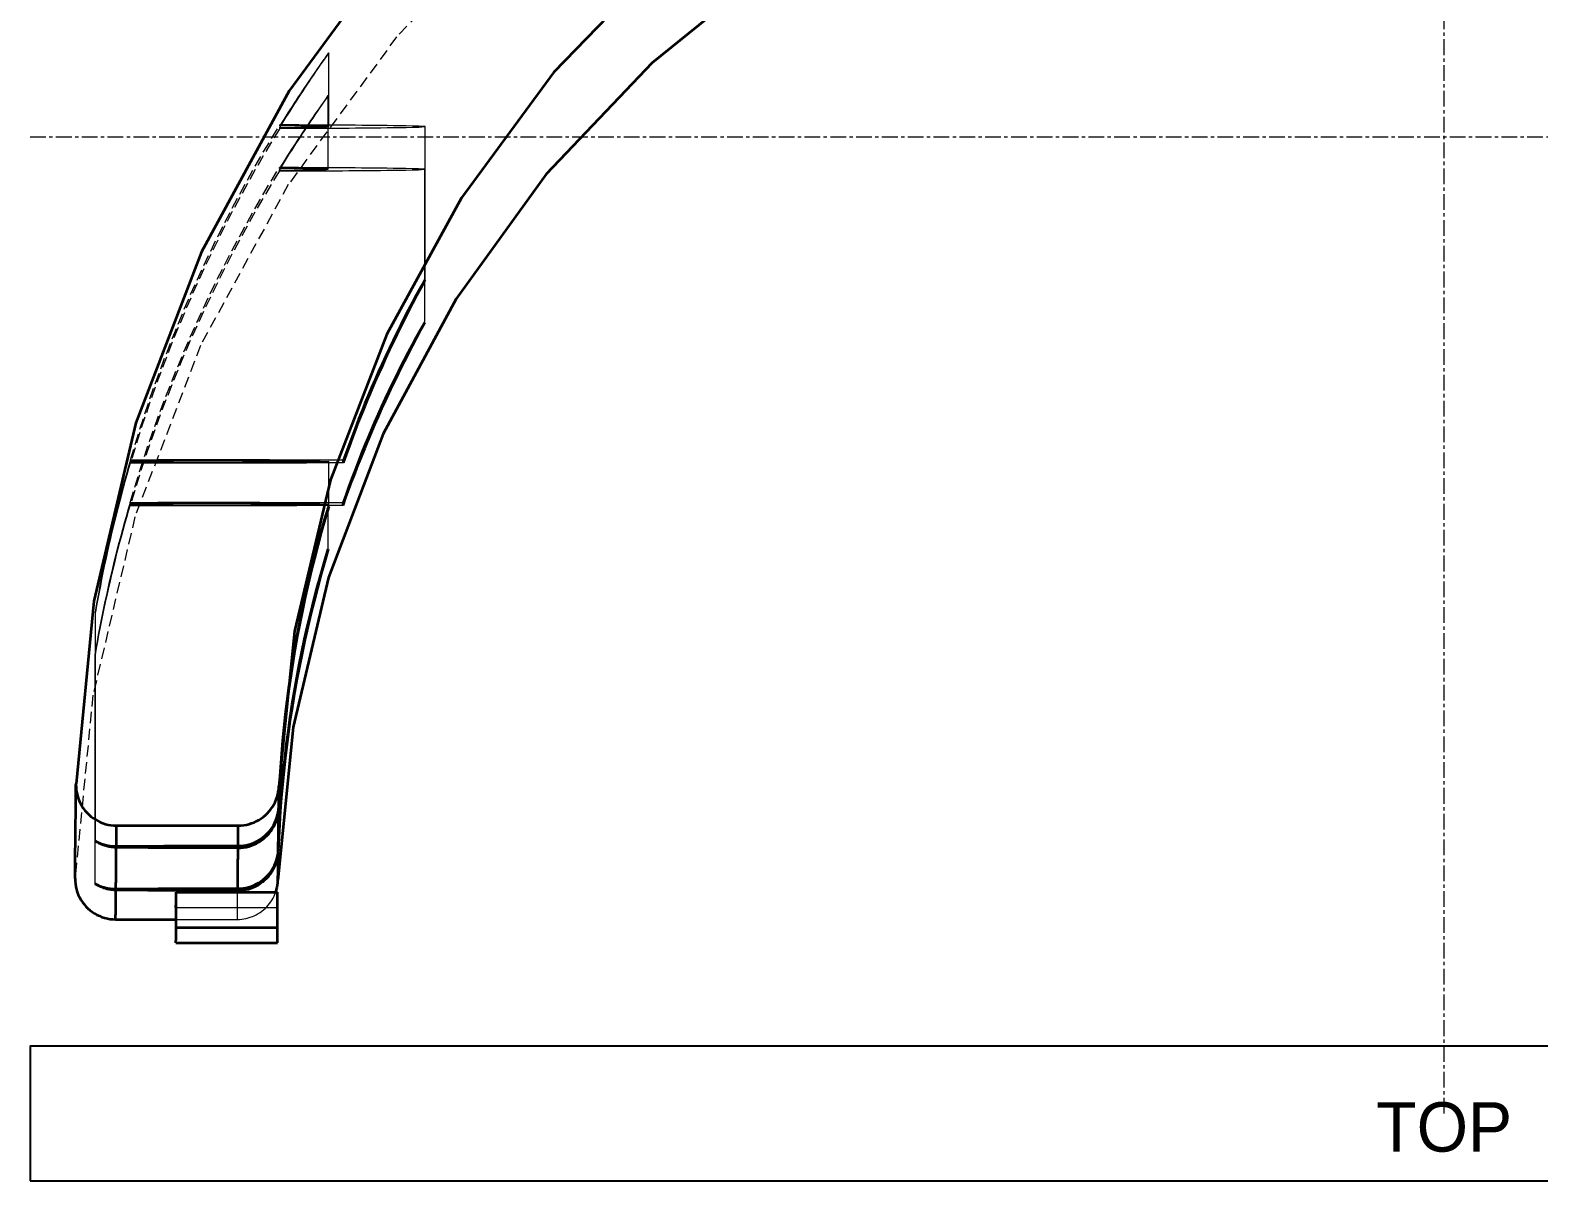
# Model space of a CAD drawing. Header units: millimetres. Extents: x 10 to 410, y 10 to 287.
# Drawn here: x 278 to 345.2, y 187 to 238.3 of the extents above; entities that cross this region are included whole.
import ezdxf
from ezdxf.enums import TextEntityAlignment as Align

# ---------------------------------------------------------------- set-up
doc = ezdxf.new("R2010")
doc.units = ezdxf.units.MM
doc.linetypes.add('CENTER', pattern=[1.15, 0.7, -0.15, 0.15, -0.15])
doc.linetypes.add('DASHED', pattern=[0.75, 0.5, -0.25])
for name, color, linetype, lineweight in [('CENTER', 4, 'CENTER', 13), ('HIDDEN', 8, 'DASHED', 18), ('TITLE_BLOCK', 7, 'CONTINUOUS', 25), ('VISIBLE', 7, 'CONTINUOUS', 35)]:
    doc.layers.add(name, color=color, linetype=linetype, lineweight=lineweight)

msp = doc.modelspace()

# ---------------------------------------------------------------- linework, layer by layer
at = {"layer": 'CENTER'}
for p, q in [((341, 190), (341, 273)), ((278, 233.5), (404, 233.5))]:
    msp.add_line(p, q, dxfattribs=at)
at = {"layer": 'HIDDEN'}
for points in [[(401.958, 200.508), (401.163, 208.634), (399.291, 216.581), (396.373, 224.207), (392.463, 231.375), (387.632, 237.956), (381.964, 243.834), (375.563, 248.902), (368.542, 253.07), (361.027, 256.263), (353.154, 258.424), (345.062, 259.514), (336.897, 259.514), (328.806, 258.424), (320.932, 256.263), (313.417, 253.07), (306.396, 248.902), (299.995, 243.834), (294.327, 237.957), (289.496, 231.375), (285.586, 224.207), (282.669, 216.581), (280.796, 208.634), (280.001, 200.508)], [(289.122, 233.924), (289.213, 234.071), (289.304, 234.218), (289.396, 234.364), (289.488, 234.51), (289.58, 234.656), (289.673, 234.802), (289.766, 234.947), (289.859, 235.092), (289.953, 235.237), (290.047, 235.381), (290.142, 235.526), (290.237, 235.67), (290.332, 235.814), (290.428, 235.957), (290.524, 236.101), (290.621, 236.244), (290.718, 236.387), (290.815, 236.529), (290.912, 236.672), (291.01, 236.814), (291.108, 236.956), (291.206, 237.098), (291.301, 237.242)], [(291.301, 237.242), (291.199, 237.106), (291.1, 236.969), (291.001, 236.83), (290.903, 236.691), (290.805, 236.552), (290.708, 236.413), (290.611, 236.273), (290.515, 236.132), (290.419, 235.992), (290.324, 235.851), (290.229, 235.71), (290.134, 235.569), (290.04, 235.427), (289.947, 235.285), (289.854, 235.143), (289.761, 235.001), (289.668, 234.858), (289.576, 234.715), (289.485, 234.571), (289.394, 234.428), (289.303, 234.284), (289.213, 234.14), (289.123, 233.996)], [(291.301, 233.96), (291.301, 234.103), (291.301, 234.245), (291.301, 234.388), (291.301, 234.531), (291.301, 234.674), (291.301, 234.816), (291.301, 234.959), (291.301, 235.102), (291.301, 235.244), (291.301, 235.387), (291.301, 235.53), (291.301, 235.672), (291.301, 235.815), (291.301, 235.958), (291.301, 236.1), (291.301, 236.243), (291.301, 236.386), (291.301, 236.528), (291.301, 236.671), (291.301, 236.814), (291.301, 236.957), (291.301, 237.099), (291.301, 237.242)], [(289.104, 232.024), (289.194, 232.171), (289.286, 232.318), (289.377, 232.464), (289.469, 232.61), (289.561, 232.756), (289.654, 232.901), (289.747, 233.047), (289.841, 233.192), (289.935, 233.337), (290.029, 233.481), (290.123, 233.626), (290.218, 233.77), (290.314, 233.914), (290.41, 234.057), (290.506, 234.2), (290.602, 234.344), (290.699, 234.486), (290.796, 234.629), (290.894, 234.772), (290.991, 234.914), (291.089, 235.056), (291.187, 235.198), (291.283, 235.342)], [(291.283, 235.342), (291.181, 235.206), (291.081, 235.068), (290.982, 234.93), (290.884, 234.791), (290.787, 234.652), (290.689, 234.512), (290.593, 234.372), (290.496, 234.232), (290.401, 234.092), (290.305, 233.951), (290.21, 233.81), (290.116, 233.669), (290.022, 233.527), (289.928, 233.385), (289.835, 233.243), (289.742, 233.1), (289.65, 232.958), (289.558, 232.815), (289.466, 232.671), (289.375, 232.528), (289.285, 232.384), (289.194, 232.24), (289.104, 232.095)], [(291.283, 232.06), (291.283, 232.203), (291.283, 232.345), (291.283, 232.488), (291.283, 232.631), (291.283, 232.773), (291.283, 232.916), (291.283, 233.059), (291.283, 233.201), (291.283, 233.344), (291.283, 233.487), (291.283, 233.629), (291.283, 233.772), (291.283, 233.915), (291.283, 234.057), (291.283, 234.2), (291.283, 234.343), (291.283, 234.486), (291.283, 234.628), (291.283, 234.771), (291.283, 234.914), (291.283, 235.056), (291.283, 235.199), (291.283, 235.342)], [(282.471, 219.121), (282.676, 219.804), (282.888, 220.484), (283.108, 221.161), (283.336, 221.835), (283.572, 222.507), (283.815, 223.177), (284.067, 223.843), (284.326, 224.506), (284.593, 225.166), (284.868, 225.824), (285.15, 226.477), (285.44, 227.128), (285.738, 227.775), (286.043, 228.418), (286.356, 229.058), (286.676, 229.694), (287.003, 230.327), (287.339, 230.955), (287.681, 231.58), (288.031, 232.2), (288.388, 232.816), (288.752, 233.428), (289.123, 234.036)], [(289.122, 233.924), (289.217, 233.925), (289.312, 233.926), (289.407, 233.926), (289.501, 233.927), (289.596, 233.928), (289.691, 233.928), (289.786, 233.929), (289.881, 233.93), (289.975, 233.931), (290.07, 233.932), (290.165, 233.933), (290.26, 233.934), (290.354, 233.935), (290.449, 233.936), (290.544, 233.937), (290.639, 233.939), (290.734, 233.94), (290.828, 233.942), (290.923, 233.944), (291.018, 233.946), (291.113, 233.948), (291.207, 233.952), (291.301, 233.96)], [(289.122, 233.884), (289.403, 233.885), (289.685, 233.886), (289.966, 233.887), (290.248, 233.888), (290.529, 233.889), (290.811, 233.891), (291.092, 233.892), (291.374, 233.894), (291.655, 233.895), (291.937, 233.897), (292.218, 233.899), (292.5, 233.901), (292.781, 233.903), (293.063, 233.906), (293.344, 233.908), (293.626, 233.911), (293.907, 233.915), (294.189, 233.918), (294.47, 233.922), (294.752, 233.927), (295.033, 233.933), (295.314, 233.941), (295.595, 233.96)], [(289.122, 233.884), (289.122, 233.886), (289.122, 233.888), (289.122, 233.89), (289.122, 233.891), (289.122, 233.893), (289.122, 233.895), (289.122, 233.897), (289.122, 233.898), (289.122, 233.9), (289.122, 233.902), (289.122, 233.904), (289.122, 233.905), (289.122, 233.907), (289.122, 233.909), (289.122, 233.911), (289.122, 233.912), (289.122, 233.914), (289.122, 233.916), (289.122, 233.918), (289.122, 233.919), (289.122, 233.921), (289.122, 233.923), (289.122, 233.924)], [(289.123, 233.996), (289.123, 233.997), (289.123, 233.999), (289.123, 234.001), (289.123, 234.003), (289.123, 234.004), (289.123, 234.006), (289.123, 234.008), (289.123, 234.01), (289.123, 234.011), (289.123, 234.013), (289.123, 234.015), (289.123, 234.017), (289.123, 234.018), (289.123, 234.02), (289.123, 234.022), (289.123, 234.024), (289.123, 234.025), (289.123, 234.027), (289.123, 234.029), (289.123, 234.031), (289.123, 234.032), (289.123, 234.034), (289.123, 234.036)], [(295.595, 233.96), (295.315, 233.979), (295.033, 233.987), (294.752, 233.993), (294.471, 233.998), (294.189, 234.002), (293.908, 234.006), (293.626, 234.009), (293.345, 234.012), (293.063, 234.014), (292.782, 234.017), (292.501, 234.019), (292.219, 234.021), (291.938, 234.023), (291.656, 234.025), (291.375, 234.026), (291.093, 234.028), (290.812, 234.029), (290.53, 234.031), (290.249, 234.032), (289.968, 234.033), (289.686, 234.034), (289.405, 234.035), (289.123, 234.036)], [(291.301, 233.96), (291.207, 233.968), (291.113, 233.972), (291.018, 233.974), (290.923, 233.976), (290.829, 233.978), (290.734, 233.98), (290.639, 233.981), (290.544, 233.983), (290.45, 233.984), (290.355, 233.985), (290.26, 233.986), (290.165, 233.987), (290.071, 233.988), (289.976, 233.989), (289.881, 233.99), (289.786, 233.991), (289.691, 233.992), (289.597, 233.992), (289.502, 233.993), (289.407, 233.994), (289.312, 233.994), (289.218, 233.995), (289.123, 233.996)], [(295.595, 227.136), (295.595, 227.433), (295.595, 227.73), (295.595, 228.026), (295.595, 228.323), (295.595, 228.62), (295.595, 228.916), (295.595, 229.213), (295.595, 229.51), (295.595, 229.806), (295.595, 230.103), (295.595, 230.4), (295.595, 230.697), (295.595, 230.993), (295.595, 231.29), (295.595, 231.587), (295.595, 231.883), (295.595, 232.18), (295.595, 232.477), (295.595, 232.773), (295.595, 233.07), (295.595, 233.367), (295.595, 233.663), (295.595, 233.96)], [(289.122, 233.884), (288.751, 233.276), (288.388, 232.664), (288.031, 232.048), (287.682, 231.427), (287.34, 230.803), (287.006, 230.175), (286.678, 229.542), (286.358, 228.906), (286.045, 228.267), (285.74, 227.623), (285.442, 226.977), (285.152, 226.326), (284.87, 225.673), (284.595, 225.016), (284.327, 224.356), (284.068, 223.693), (283.816, 223.027), (283.572, 222.358), (283.336, 221.687), (283.107, 221.012), (282.887, 220.335), (282.674, 219.656), (282.47, 218.974)], [(289.103, 231.984), (288.733, 231.376), (288.369, 230.764), (288.013, 230.148), (287.664, 229.527), (287.322, 228.903), (286.987, 228.274), (286.66, 227.642), (286.339, 227.006), (286.027, 226.366), (285.722, 225.723), (285.424, 225.076), (285.134, 224.426), (284.851, 223.773), (284.576, 223.116), (284.309, 222.456), (284.049, 221.793), (283.797, 221.127), (283.553, 220.458), (283.317, 219.787), (283.089, 219.112), (282.868, 218.435), (282.656, 217.756), (282.451, 217.074)], [(282.453, 217.221), (282.657, 217.903), (282.869, 218.583), (283.089, 219.261), (283.317, 219.935), (283.553, 220.607), (283.797, 221.276), (284.048, 221.943), (284.308, 222.606), (284.575, 223.266), (284.849, 223.923), (285.132, 224.577), (285.422, 225.228), (285.719, 225.875), (286.025, 226.518), (286.337, 227.158), (286.657, 227.794), (286.985, 228.426), (287.32, 229.055), (287.662, 229.679), (288.012, 230.3), (288.369, 230.916), (288.733, 231.528), (289.105, 232.136)], [(289.103, 231.984), (289.385, 231.985), (289.666, 231.986), (289.948, 231.987), (290.229, 231.988), (290.511, 231.989), (290.792, 231.991), (291.074, 231.992), (291.355, 231.993), (291.637, 231.995), (291.918, 231.997), (292.2, 231.999), (292.481, 232.001), (292.763, 232.003), (293.044, 232.006), (293.326, 232.008), (293.607, 232.011), (293.889, 232.014), (294.17, 232.018), (294.452, 232.022), (294.733, 232.027), (295.014, 232.033), (295.296, 232.041), (295.576, 232.06)], [(289.103, 231.984), (289.103, 231.986), (289.103, 231.988), (289.103, 231.989), (289.103, 231.991), (289.103, 231.993), (289.103, 231.995), (289.103, 231.996), (289.103, 231.998), (289.103, 232), (289.103, 232.002), (289.103, 232.003), (289.103, 232.005), (289.103, 232.007), (289.104, 232.009), (289.104, 232.01), (289.104, 232.012), (289.104, 232.014), (289.104, 232.016), (289.104, 232.017), (289.104, 232.019), (289.104, 232.021), (289.104, 232.023), (289.104, 232.024)], [(289.104, 232.095), (289.104, 232.097), (289.104, 232.099), (289.104, 232.101), (289.104, 232.102), (289.104, 232.104), (289.104, 232.106), (289.104, 232.108), (289.104, 232.109), (289.105, 232.111), (289.105, 232.113), (289.105, 232.115), (289.105, 232.116), (289.105, 232.118), (289.105, 232.12), (289.105, 232.122), (289.105, 232.123), (289.105, 232.125), (289.105, 232.127), (289.105, 232.129), (289.105, 232.13), (289.105, 232.132), (289.105, 232.134), (289.105, 232.136)], [(291.283, 232.06), (291.189, 232.068), (291.094, 232.072), (291, 232.074), (290.905, 232.076), (290.81, 232.078), (290.715, 232.08), (290.621, 232.081), (290.526, 232.083), (290.431, 232.084), (290.336, 232.085), (290.242, 232.086), (290.147, 232.087), (290.052, 232.088), (289.957, 232.089), (289.862, 232.09), (289.768, 232.091), (289.673, 232.091), (289.578, 232.092), (289.483, 232.093), (289.389, 232.094), (289.294, 232.094), (289.199, 232.095), (289.104, 232.095)], [(289.104, 232.024), (289.198, 232.025), (289.293, 232.025), (289.388, 232.026), (289.483, 232.027), (289.578, 232.027), (289.672, 232.028), (289.767, 232.029), (289.862, 232.03), (289.957, 232.031), (290.052, 232.032), (290.146, 232.033), (290.241, 232.034), (290.336, 232.035), (290.431, 232.036), (290.525, 232.037), (290.62, 232.038), (290.715, 232.04), (290.81, 232.042), (290.905, 232.043), (290.999, 232.046), (291.094, 232.048), (291.189, 232.052), (291.283, 232.06)], [(295.576, 232.06), (295.296, 232.079), (295.015, 232.087), (294.733, 232.093), (294.452, 232.098), (294.171, 232.102), (293.889, 232.105), (293.608, 232.109), (293.326, 232.111), (293.045, 232.114), (292.763, 232.117), (292.482, 232.119), (292.201, 232.121), (291.919, 232.123), (291.638, 232.125), (291.356, 232.126), (291.075, 232.128), (290.793, 232.129), (290.512, 232.13), (290.231, 232.132), (289.949, 232.133), (289.668, 232.134), (289.386, 232.135), (289.105, 232.136)], [(295.576, 225.236), (295.576, 225.533), (295.576, 225.829), (295.576, 226.126), (295.576, 226.423), (295.576, 226.72), (295.576, 227.016), (295.576, 227.313), (295.576, 227.61), (295.576, 227.906), (295.576, 228.203), (295.576, 228.5), (295.576, 228.796), (295.576, 229.093), (295.576, 229.39), (295.576, 229.686), (295.576, 229.983), (295.576, 230.28), (295.576, 230.576), (295.576, 230.873), (295.576, 231.17), (295.576, 231.466), (295.576, 231.763), (295.576, 232.06)], [(282.471, 219.121), (282.884, 219.123), (283.297, 219.124), (283.709, 219.125), (284.122, 219.126), (284.534, 219.126), (284.947, 219.127), (285.36, 219.127), (285.772, 219.127), (286.185, 219.128), (286.598, 219.127), (287.01, 219.127), (287.423, 219.127), (287.835, 219.126), (288.248, 219.125), (288.661, 219.125), (289.073, 219.124), (289.486, 219.122), (289.899, 219.121), (290.311, 219.119), (290.724, 219.117), (291.136, 219.115), (291.549, 219.113), (291.962, 219.111)], [(280.908, 212.338), (280.959, 212.635), (281.012, 212.931), (281.067, 213.227), (281.124, 213.522), (281.181, 213.818), (281.241, 214.113), (281.302, 214.408), (281.364, 214.702), (281.428, 214.997), (281.493, 215.29), (281.559, 215.584), (281.627, 215.877), (281.697, 216.17), (281.768, 216.463), (281.84, 216.755), (281.914, 217.047), (281.989, 217.338), (282.066, 217.629), (282.144, 217.92), (282.224, 218.21), (282.305, 218.5), (282.387, 218.79), (282.471, 219.079)], [(282.47, 219.016), (282.387, 218.73), (282.305, 218.443), (282.224, 218.156), (282.145, 217.868), (282.067, 217.58), (281.991, 217.292), (281.915, 217.003), (281.842, 216.714), (281.77, 216.424), (281.699, 216.134), (281.63, 215.844), (281.562, 215.554), (281.495, 215.263), (281.43, 214.972), (281.366, 214.68), (281.304, 214.388), (281.243, 214.096), (281.184, 213.804), (281.126, 213.511), (281.069, 213.218), (281.014, 212.925), (280.961, 212.632), (280.908, 212.338)], [(291.301, 219.048), (290.918, 219.031), (290.534, 219.025), (290.15, 219.02), (289.766, 219.017), (289.382, 219.014), (288.998, 219.011), (288.614, 219.009), (288.23, 219.008), (287.846, 219.007), (287.462, 219.006), (287.078, 219.005), (286.694, 219.004), (286.31, 219.004), (285.926, 219.004), (285.542, 219.004), (285.158, 219.005), (284.774, 219.005), (284.39, 219.006), (284.006, 219.008), (283.622, 219.009), (283.238, 219.011), (282.854, 219.014), (282.47, 219.016)], [(282.47, 218.974), (282.47, 218.976), (282.47, 218.978), (282.47, 218.98), (282.47, 218.981), (282.47, 218.983), (282.47, 218.985), (282.47, 218.987), (282.47, 218.989), (282.47, 218.991), (282.47, 218.992), (282.47, 218.994), (282.47, 218.996), (282.47, 218.998), (282.47, 219), (282.47, 219.002), (282.47, 219.004), (282.47, 219.005), (282.47, 219.007), (282.47, 219.009), (282.47, 219.011), (282.47, 219.013), (282.47, 219.015), (282.47, 219.016)], [(291.96, 218.985), (291.548, 218.982), (291.135, 218.98), (290.723, 218.978), (290.31, 218.976), (289.897, 218.975), (289.485, 218.973), (289.072, 218.972), (288.659, 218.971), (288.247, 218.97), (287.834, 218.969), (287.421, 218.969), (287.009, 218.968), (286.596, 218.968), (286.184, 218.968), (285.771, 218.968), (285.358, 218.968), (284.946, 218.969), (284.533, 218.969), (284.12, 218.97), (283.708, 218.97), (283.295, 218.971), (282.882, 218.973), (282.47, 218.974)], [(282.471, 219.079), (282.471, 219.081), (282.471, 219.083), (282.471, 219.085), (282.471, 219.086), (282.471, 219.088), (282.471, 219.09), (282.471, 219.092), (282.471, 219.094), (282.471, 219.096), (282.471, 219.097), (282.471, 219.099), (282.471, 219.101), (282.471, 219.103), (282.471, 219.105), (282.471, 219.107), (282.471, 219.109), (282.471, 219.11), (282.471, 219.112), (282.471, 219.114), (282.471, 219.116), (282.471, 219.118), (282.471, 219.12), (282.471, 219.121)], [(282.471, 219.079), (282.855, 219.082), (283.239, 219.084), (283.623, 219.086), (284.007, 219.088), (284.391, 219.089), (284.775, 219.09), (285.159, 219.091), (285.543, 219.091), (285.927, 219.091), (286.311, 219.091), (286.695, 219.091), (287.079, 219.091), (287.463, 219.09), (287.847, 219.089), (288.23, 219.088), (288.614, 219.086), (288.998, 219.084), (289.382, 219.082), (289.766, 219.079), (290.15, 219.075), (290.534, 219.071), (290.918, 219.064), (291.301, 219.048)], [(291.301, 219.048), (291.301, 219.048), (291.301, 219.048), (291.301, 219.048), (291.301, 219.048), (291.301, 219.048), (291.301, 219.048), (291.301, 219.048), (291.301, 219.048), (291.301, 219.048), (291.301, 219.048), (291.301, 219.048), (291.301, 219.048), (291.301, 219.048), (291.301, 219.048), (291.301, 219.048), (291.301, 219.048), (291.301, 219.048), (291.301, 219.048), (291.301, 219.048), (291.301, 219.048), (291.301, 219.048), (291.301, 219.048), (291.301, 219.048)], [(291.301, 217.033), (291.301, 217.12), (291.301, 217.208), (291.301, 217.296), (291.301, 217.383), (291.301, 217.471), (291.301, 217.558), (291.301, 217.646), (291.301, 217.734), (291.301, 217.821), (291.301, 217.909), (291.301, 217.996), (291.301, 218.084), (291.301, 218.172), (291.301, 218.259), (291.301, 218.347), (291.301, 218.434), (291.301, 218.522), (291.301, 218.61), (291.301, 218.697), (291.301, 218.785), (291.301, 218.873), (291.301, 218.96), (291.301, 219.048)], [(280.889, 210.438), (280.94, 210.734), (280.994, 211.031), (281.049, 211.327), (281.105, 211.622), (281.163, 211.918), (281.222, 212.213), (281.283, 212.508), (281.345, 212.802), (281.409, 213.096), (281.474, 213.39), (281.541, 213.684), (281.609, 213.977), (281.678, 214.27), (281.749, 214.563), (281.822, 214.855), (281.895, 215.147), (281.971, 215.438), (282.047, 215.729), (282.126, 216.02), (282.205, 216.31), (282.286, 216.6), (282.368, 216.89), (282.452, 217.179)], [(282.452, 217.116), (282.368, 216.83), (282.286, 216.543), (282.206, 216.256), (282.126, 215.968), (282.048, 215.68), (281.972, 215.392), (281.897, 215.103), (281.823, 214.814), (281.751, 214.524), (281.68, 214.234), (281.611, 213.944), (281.543, 213.654), (281.477, 213.363), (281.412, 213.071), (281.348, 212.78), (281.286, 212.488), (281.225, 212.196), (281.165, 211.904), (281.107, 211.611), (281.051, 211.318), (280.996, 211.025), (280.942, 210.731), (280.889, 210.438)], [(282.451, 217.074), (282.451, 217.076), (282.451, 217.077), (282.451, 217.079), (282.451, 217.081), (282.451, 217.083), (282.451, 217.085), (282.451, 217.087), (282.451, 217.089), (282.451, 217.09), (282.451, 217.092), (282.451, 217.094), (282.452, 217.096), (282.452, 217.098), (282.452, 217.1), (282.452, 217.101), (282.452, 217.103), (282.452, 217.105), (282.452, 217.107), (282.452, 217.109), (282.452, 217.111), (282.452, 217.113), (282.452, 217.114), (282.452, 217.116)], [(282.452, 217.179), (282.452, 217.181), (282.452, 217.182), (282.452, 217.184), (282.452, 217.186), (282.452, 217.188), (282.452, 217.19), (282.452, 217.192), (282.452, 217.194), (282.452, 217.195), (282.452, 217.197), (282.453, 217.199), (282.453, 217.201), (282.453, 217.203), (282.453, 217.205), (282.453, 217.206), (282.453, 217.208), (282.453, 217.21), (282.453, 217.212), (282.453, 217.214), (282.453, 217.216), (282.453, 217.218), (282.453, 217.219), (282.453, 217.221)], [(282.452, 217.179), (282.836, 217.182), (283.22, 217.184), (283.604, 217.186), (283.988, 217.187), (284.372, 217.189), (284.756, 217.19), (285.14, 217.19), (285.524, 217.191), (285.908, 217.191), (286.292, 217.191), (286.676, 217.191), (287.06, 217.19), (287.444, 217.19), (287.828, 217.189), (288.212, 217.187), (288.596, 217.186), (288.98, 217.184), (289.364, 217.181), (289.748, 217.179), (290.132, 217.175), (290.516, 217.17), (290.9, 217.164), (291.283, 217.147)], [(291.283, 217.147), (290.9, 217.131), (290.516, 217.125), (290.132, 217.12), (289.748, 217.116), (289.364, 217.114), (288.98, 217.111), (288.596, 217.109), (288.212, 217.108), (287.828, 217.106), (287.444, 217.105), (287.06, 217.105), (286.676, 217.104), (286.292, 217.104), (285.908, 217.104), (285.524, 217.104), (285.14, 217.105), (284.756, 217.105), (284.372, 217.106), (283.988, 217.108), (283.604, 217.109), (283.22, 217.111), (282.836, 217.113), (282.452, 217.116)], [(282.453, 217.221), (282.865, 217.223), (283.278, 217.224), (283.691, 217.225), (284.103, 217.226), (284.516, 217.226), (284.929, 217.227), (285.341, 217.227), (285.754, 217.227), (286.166, 217.227), (286.579, 217.227), (286.992, 217.227), (287.404, 217.227), (287.817, 217.226), (288.23, 217.225), (288.642, 217.224), (289.055, 217.223), (289.467, 217.222), (289.88, 217.221), (290.293, 217.219), (290.705, 217.217), (291.118, 217.215), (291.531, 217.213), (291.943, 217.21)], [(291.283, 217.147), (291.283, 217.147), (291.283, 217.147), (291.283, 217.147), (291.283, 217.147), (291.283, 217.147), (291.283, 217.147), (291.283, 217.147), (291.283, 217.147), (291.283, 217.147), (291.283, 217.147), (291.283, 217.147), (291.283, 217.147), (291.283, 217.147), (291.283, 217.147), (291.283, 217.147), (291.283, 217.147), (291.283, 217.147), (291.283, 217.147), (291.283, 217.147), (291.283, 217.147), (291.283, 217.147), (291.283, 217.147), (291.283, 217.147)], [(291.283, 215.133), (291.283, 215.22), (291.283, 215.308), (291.283, 215.395), (291.283, 215.483), (291.283, 215.571), (291.283, 215.658), (291.283, 215.746), (291.283, 215.833), (291.283, 215.921), (291.283, 216.009), (291.283, 216.096), (291.283, 216.184), (291.283, 216.271), (291.283, 216.359), (291.283, 216.447), (291.283, 216.534), (291.283, 216.622), (291.283, 216.709), (291.283, 216.797), (291.283, 216.885), (291.283, 216.972), (291.283, 217.06), (291.283, 217.147)], [(291.942, 217.085), (291.529, 217.082), (291.117, 217.08), (290.704, 217.078), (290.291, 217.076), (289.879, 217.074), (289.466, 217.073), (289.054, 217.072), (288.641, 217.071), (288.228, 217.07), (287.816, 217.069), (287.403, 217.068), (286.99, 217.068), (286.578, 217.068), (286.165, 217.068), (285.752, 217.068), (285.34, 217.068), (284.927, 217.068), (284.514, 217.069), (284.102, 217.069), (283.689, 217.07), (283.277, 217.071), (282.864, 217.072), (282.451, 217.074)], [(280.908, 202.134), (280.908, 202.578), (280.908, 203.022), (280.908, 203.465), (280.908, 203.909), (280.908, 204.353), (280.908, 204.796), (280.908, 205.24), (280.908, 205.683), (280.908, 206.127), (280.908, 206.571), (280.908, 207.014), (280.908, 207.458), (280.908, 207.902), (280.908, 208.345), (280.908, 208.789), (280.908, 209.232), (280.908, 209.676), (280.908, 210.12), (280.908, 210.563), (280.908, 211.007), (280.908, 211.451), (280.908, 211.894), (280.908, 212.338)], [(280.889, 200.234), (280.889, 200.678), (280.889, 201.121), (280.889, 201.565), (280.889, 202.009), (280.889, 202.452), (280.889, 202.896), (280.889, 203.34), (280.889, 203.783), (280.889, 204.227), (280.889, 204.67), (280.889, 205.114), (280.889, 205.558), (280.889, 206.001), (280.889, 206.445), (280.889, 206.889), (280.889, 207.332), (280.889, 207.776), (280.889, 208.22), (280.889, 208.663), (280.889, 209.107), (280.889, 209.55), (280.889, 209.994), (280.889, 210.438)], [(280.001, 200.508), (280.003, 200.69), (280.004, 200.872), (280.006, 201.054), (280.008, 201.235), (280.01, 201.417), (280.011, 201.599), (280.013, 201.781), (280.015, 201.962), (280.017, 202.144), (280.018, 202.326), (280.02, 202.508), (280.022, 202.689), (280.024, 202.871), (280.026, 203.053), (280.027, 203.235), (280.029, 203.416), (280.031, 203.598), (280.033, 203.78), (280.034, 203.962), (280.036, 204.143), (280.038, 204.325), (280.04, 204.507), (280.042, 204.689)], [(280.001, 200.508), (280.001, 200.507), (280.001, 200.505), (280.001, 200.503), (280.001, 200.502), (280.001, 200.5), (280, 200.498), (280, 200.497), (280, 200.495), (280, 200.494), (280, 200.492), (280, 200.49), (280, 200.489), (280, 200.487), (280, 200.485), (280, 200.484), (280, 200.482), (280, 200.481), (280, 200.479), (280, 200.477), (280, 200.476), (280, 200.474), (280, 200.472), (280, 200.471)], [(287.233, 198.646), (287.33, 198.648), (287.427, 198.656), (287.524, 198.669), (287.619, 198.687), (287.714, 198.711), (287.807, 198.739), (287.898, 198.772), (287.987, 198.81), (288.075, 198.853), (288.159, 198.901), (288.242, 198.953), (288.321, 199.009), (288.397, 199.07), (288.47, 199.135), (288.539, 199.203), (288.604, 199.275), (288.665, 199.35), (288.723, 199.429), (288.776, 199.511), (288.824, 199.595), (288.868, 199.682), (288.907, 199.771), (288.941, 199.862)], [(287.238, 199.178), (287.239, 199.207), (287.239, 199.237), (287.239, 199.267), (287.24, 199.297), (287.24, 199.326), (287.24, 199.356), (287.24, 199.386), (287.241, 199.416), (287.241, 199.445), (287.241, 199.475), (287.242, 199.505), (287.242, 199.534), (287.242, 199.564), (287.242, 199.594), (287.243, 199.624), (287.243, 199.653), (287.243, 199.683), (287.244, 199.713), (287.244, 199.743), (287.244, 199.772), (287.244, 199.802), (287.245, 199.832), (287.245, 199.862)], [(289.016, 199.178), (289.016, 199.207), (289.016, 199.237), (289.016, 199.267), (289.017, 199.297), (289.017, 199.326), (289.017, 199.356), (289.018, 199.386), (289.018, 199.416), (289.018, 199.445), (289.019, 199.475), (289.019, 199.505), (289.019, 199.534), (289.019, 199.564), (289.02, 199.594), (289.02, 199.624), (289.02, 199.653), (289.021, 199.683), (289.021, 199.713), (289.021, 199.743), (289.021, 199.772), (289.022, 199.802), (289.022, 199.832), (289.022, 199.862)], [(284.497, 197.596), (284.497, 197.665), (284.497, 197.734), (284.497, 197.802), (284.497, 197.871), (284.497, 197.94), (284.497, 198.009), (284.497, 198.077), (284.497, 198.146), (284.497, 198.215), (284.497, 198.284), (284.497, 198.352), (284.497, 198.421), (284.497, 198.49), (284.497, 198.559), (284.497, 198.627), (284.497, 198.696), (284.497, 198.765), (284.497, 198.834), (284.497, 198.903), (284.497, 198.971), (284.497, 199.04), (284.497, 199.109), (284.497, 199.178)], [(284.503, 199.178), (284.622, 199.178), (284.741, 199.178), (284.86, 199.178), (284.979, 199.178), (285.098, 199.178), (285.217, 199.178), (285.336, 199.178), (285.455, 199.178), (285.574, 199.178), (285.692, 199.178), (285.811, 199.178), (285.93, 199.178), (286.049, 199.178), (286.168, 199.178), (286.287, 199.178), (286.406, 199.178), (286.525, 199.178), (286.644, 199.178), (286.763, 199.178), (286.882, 199.178), (287.001, 199.178), (287.119, 199.178), (287.238, 199.178)], [(287.233, 198.646), (287.233, 198.669), (287.234, 198.692), (287.234, 198.715), (287.234, 198.738), (287.234, 198.761), (287.235, 198.784), (287.235, 198.807), (287.235, 198.831), (287.235, 198.854), (287.235, 198.877), (287.236, 198.9), (287.236, 198.923), (287.236, 198.946), (287.236, 198.969), (287.237, 198.993), (287.237, 199.016), (287.237, 199.039), (287.237, 199.062), (287.237, 199.085), (287.238, 199.108), (287.238, 199.131), (287.238, 199.154), (287.238, 199.178)], [(287.238, 199.178), (287.316, 199.178), (287.393, 199.178), (287.47, 199.178), (287.547, 199.178), (287.625, 199.178), (287.702, 199.178), (287.779, 199.178), (287.857, 199.178), (287.934, 199.178), (288.011, 199.178), (288.088, 199.178), (288.166, 199.178), (288.243, 199.178), (288.32, 199.178), (288.397, 199.178), (288.475, 199.178), (288.552, 199.178), (288.629, 199.178), (288.707, 199.178), (288.784, 199.178), (288.861, 199.178), (288.938, 199.178), (289.016, 199.178)], [(289.016, 197.596), (289.016, 197.665), (289.016, 197.734), (289.016, 197.802), (289.016, 197.871), (289.016, 197.94), (289.016, 198.009), (289.016, 198.077), (289.016, 198.146), (289.016, 198.215), (289.016, 198.284), (289.016, 198.352), (289.016, 198.421), (289.016, 198.49), (289.016, 198.559), (289.016, 198.627), (289.016, 198.696), (289.016, 198.765), (289.016, 198.834), (289.016, 198.903), (289.016, 198.971), (289.016, 199.04), (289.016, 199.109), (289.016, 199.178)], [(284.503, 198.646), (284.622, 198.646), (284.741, 198.646), (284.859, 198.646), (284.978, 198.646), (285.097, 198.646), (285.215, 198.646), (285.334, 198.646), (285.453, 198.646), (285.571, 198.646), (285.69, 198.646), (285.809, 198.646), (285.928, 198.646), (286.046, 198.646), (286.165, 198.646), (286.284, 198.646), (286.402, 198.646), (286.521, 198.646), (286.64, 198.646), (286.758, 198.646), (286.877, 198.646), (286.996, 198.646), (287.114, 198.646), (287.233, 198.646)]]:
    msp.add_lwpolyline(points, dxfattribs=at)
at = {"layer": 'TITLE_BLOCK'}
msp.add_lwpolyline([(278, 187), (404, 187), (404, 193), (278, 193)], close=True, dxfattribs=at)
at = {"layer": 'VISIBLE'}
for points in [[(401.999, 204.689), (401.204, 212.815), (399.331, 220.762), (396.414, 228.388), (392.504, 235.555), (387.672, 242.137), (382.005, 248.014), (375.604, 253.082), (368.583, 257.25), (361.068, 260.443), (353.194, 262.604), (345.103, 263.694), (336.938, 263.694), (328.846, 262.604), (320.973, 260.443), (313.458, 257.25), (306.437, 253.082), (300.036, 248.014), (294.368, 242.137), (289.536, 235.555), (285.627, 228.388), (282.709, 220.762), (280.836, 212.815), (280.042, 204.689)], [(392.96, 204.573), (392.264, 211.479), (390.654, 218.231), (388.158, 224.708), (384.821, 230.795), (380.703, 236.382), (375.876, 241.371), (370.428, 245.672), (364.456, 249.209), (358.065, 251.919), (351.37, 253.752), (344.491, 254.677), (337.55, 254.677), (330.67, 253.752), (323.976, 251.919), (317.585, 249.209), (311.612, 245.673), (306.164, 241.371), (301.338, 236.382), (297.22, 230.795), (293.883, 224.708), (291.387, 218.231), (289.777, 211.479), (289.081, 204.573)], [(392.801, 202.56), (391.837, 209.339), (389.989, 215.932), (387.291, 222.225), (383.789, 228.109), (379.544, 233.481), (374.629, 238.248), (369.13, 242.328), (363.143, 245.65), (356.771, 248.156), (350.124, 249.802), (343.319, 250.56), (336.474, 250.417), (329.706, 249.375), (323.135, 247.453), (316.873, 244.683), (311.029, 241.115), (305.705, 236.809), (300.994, 231.84), (296.977, 226.295), (293.724, 220.27), (291.291, 213.87), (289.72, 207.206), (289.04, 200.392)], [(291.96, 218.985), (292.09, 219.351), (292.222, 219.716), (292.357, 220.081), (292.495, 220.444), (292.635, 220.806), (292.778, 221.168), (292.923, 221.528), (293.071, 221.887), (293.222, 222.245), (293.376, 222.602), (293.532, 222.957), (293.69, 223.312), (293.852, 223.665), (294.015, 224.018), (294.182, 224.369), (294.351, 224.719), (294.522, 225.067), (294.696, 225.415), (294.872, 225.761), (295.05, 226.106), (295.231, 226.45), (295.413, 226.793), (295.595, 227.136)], [(295.595, 227.136), (295.403, 226.805), (295.218, 226.469), (295.036, 226.131), (294.857, 225.792), (294.68, 225.451), (294.507, 225.109), (294.336, 224.766), (294.167, 224.421), (294.002, 224.075), (293.839, 223.728), (293.678, 223.38), (293.521, 223.03), (293.366, 222.679), (293.213, 222.327), (293.064, 221.974), (292.916, 221.62), (292.772, 221.264), (292.63, 220.908), (292.491, 220.55), (292.355, 220.192), (292.221, 219.832), (292.09, 219.472), (291.962, 219.111)], [(291.942, 217.085), (292.071, 217.451), (292.204, 217.816), (292.338, 218.181), (292.476, 218.544), (292.616, 218.906), (292.759, 219.267), (292.905, 219.627), (293.053, 219.987), (293.204, 220.345), (293.357, 220.701), (293.513, 221.057), (293.672, 221.412), (293.833, 221.765), (293.997, 222.117), (294.163, 222.468), (294.332, 222.818), (294.503, 223.167), (294.677, 223.514), (294.853, 223.861), (295.032, 224.206), (295.212, 224.55), (295.395, 224.892), (295.576, 225.236)], [(295.576, 225.236), (295.384, 224.904), (295.199, 224.568), (295.017, 224.231), (294.838, 223.892), (294.662, 223.551), (294.488, 223.209), (294.317, 222.866), (294.149, 222.521), (293.983, 222.175), (293.82, 221.828), (293.66, 221.479), (293.502, 221.13), (293.347, 220.779), (293.195, 220.427), (293.045, 220.074), (292.898, 219.719), (292.754, 219.364), (292.612, 219.008), (292.473, 218.65), (292.336, 218.292), (292.203, 217.932), (292.072, 217.572), (291.943, 217.21)], [(291.96, 218.985), (291.961, 218.99), (291.961, 218.996), (291.961, 219.001), (291.961, 219.007), (291.961, 219.012), (291.961, 219.018), (291.961, 219.023), (291.961, 219.029), (291.961, 219.034), (291.961, 219.04), (291.961, 219.045), (291.961, 219.05), (291.961, 219.056), (291.961, 219.061), (291.961, 219.067), (291.961, 219.072), (291.961, 219.078), (291.961, 219.083), (291.961, 219.089), (291.962, 219.094), (291.962, 219.1), (291.962, 219.105), (291.962, 219.111)], [(291.942, 217.085), (291.942, 217.09), (291.942, 217.096), (291.942, 217.101), (291.942, 217.107), (291.942, 217.112), (291.942, 217.117), (291.942, 217.123), (291.942, 217.128), (291.942, 217.134), (291.942, 217.139), (291.943, 217.145), (291.943, 217.15), (291.943, 217.156), (291.943, 217.161), (291.943, 217.167), (291.943, 217.172), (291.943, 217.178), (291.943, 217.183), (291.943, 217.188), (291.943, 217.194), (291.943, 217.199), (291.943, 217.205), (291.943, 217.21)], [(291.301, 217.033), (291.134, 216.463), (290.972, 215.891), (290.815, 215.318), (290.665, 214.743), (290.522, 214.166), (290.384, 213.588), (290.254, 213.008), (290.13, 212.427), (290.012, 211.844), (289.902, 211.26), (289.797, 210.675), (289.7, 210.089), (289.609, 209.502), (289.525, 208.914), (289.447, 208.324), (289.377, 207.734), (289.313, 207.144), (289.256, 206.552), (289.205, 205.96), (289.161, 205.367), (289.124, 204.774), (289.094, 204.181), (289.071, 203.587)], [(289.072, 203.659), (289.095, 204.249), (289.125, 204.84), (289.162, 205.43), (289.205, 206.02), (289.255, 206.609), (289.312, 207.197), (289.375, 207.785), (289.446, 208.372), (289.523, 208.958), (289.606, 209.544), (289.697, 210.128), (289.794, 210.711), (289.897, 211.293), (290.007, 211.874), (290.124, 212.454), (290.248, 213.032), (290.378, 213.609), (290.515, 214.184), (290.659, 214.757), (290.809, 215.329), (290.966, 215.899), (291.129, 216.467), (291.301, 217.033)], [(291.301, 217.033), (291.301, 217.033), (291.301, 217.033), (291.301, 217.033), (291.301, 217.033), (291.301, 217.033), (291.301, 217.033), (291.301, 217.033), (291.301, 217.033), (291.301, 217.033), (291.301, 217.033), (291.301, 217.033), (291.301, 217.033), (291.301, 217.033), (291.301, 217.033), (291.301, 217.033), (291.301, 217.033), (291.301, 217.033), (291.301, 217.033), (291.301, 217.033), (291.301, 217.033), (291.301, 217.033), (291.301, 217.033), (291.301, 217.033)], [(291.283, 215.133), (291.116, 214.562), (290.953, 213.991), (290.797, 213.417), (290.647, 212.842), (290.503, 212.266), (290.366, 211.687), (290.235, 211.108), (290.111, 210.527), (289.994, 209.944), (289.883, 209.36), (289.779, 208.775), (289.681, 208.189), (289.59, 207.602), (289.506, 207.013), (289.429, 206.424), (289.358, 205.834), (289.294, 205.243), (289.237, 204.652), (289.187, 204.06), (289.143, 203.467), (289.106, 202.874), (289.076, 202.28), (289.052, 201.687)], [(289.053, 201.758), (289.076, 202.349), (289.106, 202.94), (289.143, 203.53), (289.186, 204.119), (289.237, 204.708), (289.293, 205.297), (289.357, 205.885), (289.427, 206.472), (289.504, 207.058), (289.588, 207.643), (289.678, 208.228), (289.775, 208.811), (289.879, 209.393), (289.989, 209.974), (290.106, 210.553), (290.229, 211.132), (290.36, 211.708), (290.497, 212.283), (290.64, 212.857), (290.79, 213.429), (290.947, 213.999), (291.111, 214.567), (291.283, 215.133)], [(291.283, 215.133), (291.283, 215.133), (291.283, 215.133), (291.283, 215.133), (291.283, 215.133), (291.283, 215.133), (291.283, 215.133), (291.283, 215.133), (291.283, 215.133), (291.283, 215.133), (291.283, 215.133), (291.283, 215.133), (291.283, 215.133), (291.283, 215.133), (291.283, 215.133), (291.283, 215.133), (291.283, 215.133), (291.283, 215.133), (291.283, 215.133), (291.283, 215.133), (291.283, 215.133), (291.283, 215.133), (291.283, 215.133), (291.283, 215.133)], [(280, 200.471), (280.002, 200.652), (280.004, 200.834), (280.005, 201.016), (280.007, 201.198), (280.009, 201.38), (280.011, 201.561), (280.012, 201.743), (280.014, 201.925), (280.016, 202.107), (280.018, 202.288), (280.019, 202.47), (280.021, 202.652), (280.023, 202.834), (280.025, 203.015), (280.027, 203.197), (280.028, 203.379), (280.03, 203.561), (280.032, 203.742), (280.034, 203.924), (280.035, 204.106), (280.037, 204.288), (280.039, 204.469), (280.041, 204.651)], [(280.042, 204.689), (280.041, 204.687), (280.041, 204.686), (280.041, 204.684), (280.041, 204.682), (280.041, 204.681), (280.041, 204.679), (280.041, 204.677), (280.041, 204.676), (280.041, 204.674), (280.041, 204.672), (280.041, 204.671), (280.041, 204.669), (280.041, 204.668), (280.041, 204.666), (280.041, 204.664), (280.041, 204.663), (280.041, 204.661), (280.041, 204.659), (280.041, 204.658), (280.041, 204.656), (280.041, 204.654), (280.041, 204.653), (280.041, 204.651)], [(280.041, 204.651), (280.044, 204.527), (280.055, 204.403), (280.075, 204.281), (280.104, 204.16), (280.14, 204.041), (280.185, 203.925), (280.238, 203.813), (280.298, 203.704), (280.365, 203.6), (280.44, 203.501), (280.521, 203.407), (280.608, 203.318), (280.702, 203.236), (280.8, 203.161), (280.904, 203.092), (281.012, 203.031), (281.124, 202.978), (281.239, 202.932), (281.358, 202.894), (281.478, 202.864), (281.601, 202.843), (281.724, 202.83), (281.848, 202.826)], [(287.274, 202.826), (287.395, 202.83), (287.515, 202.842), (287.634, 202.862), (287.751, 202.89), (287.867, 202.926), (287.98, 202.969), (288.089, 203.02), (288.195, 203.078), (288.297, 203.143), (288.394, 203.215), (288.486, 203.293), (288.573, 203.377), (288.654, 203.466), (288.729, 203.561), (288.797, 203.661), (288.859, 203.765), (288.914, 203.872), (288.961, 203.984), (289, 204.098), (289.032, 204.214), (289.056, 204.333), (289.072, 204.452), (289.081, 204.573)], [(289.072, 203.659), (289.072, 203.698), (289.072, 203.738), (289.073, 203.778), (289.073, 203.818), (289.074, 203.857), (289.074, 203.897), (289.074, 203.937), (289.075, 203.977), (289.075, 204.016), (289.076, 204.056), (289.076, 204.096), (289.076, 204.136), (289.077, 204.175), (289.077, 204.215), (289.077, 204.255), (289.078, 204.295), (289.078, 204.334), (289.079, 204.374), (289.079, 204.414), (289.079, 204.454), (289.08, 204.493), (289.08, 204.533), (289.081, 204.573)], [(287.264, 201.833), (287.385, 201.838), (287.505, 201.85), (287.625, 201.87), (287.742, 201.899), (287.858, 201.935), (287.97, 201.979), (288.08, 202.03), (288.186, 202.088), (288.288, 202.154), (288.385, 202.226), (288.477, 202.304), (288.564, 202.388), (288.645, 202.478), (288.72, 202.573), (288.788, 202.673), (288.849, 202.777), (288.904, 202.885), (288.951, 202.997), (288.991, 203.111), (289.023, 203.228), (289.047, 203.346), (289.063, 203.466), (289.071, 203.587)], [(287.265, 201.919), (287.386, 201.922), (287.506, 201.934), (287.625, 201.954), (287.742, 201.981), (287.857, 202.017), (287.97, 202.06), (288.08, 202.11), (288.186, 202.168), (288.287, 202.232), (288.385, 202.304), (288.477, 202.381), (288.564, 202.465), (288.645, 202.554), (288.72, 202.649), (288.789, 202.748), (288.85, 202.852), (288.905, 202.959), (288.952, 203.07), (288.991, 203.184), (289.023, 203.301), (289.047, 203.419), (289.064, 203.538), (289.072, 203.659)], [(289.053, 201.758), (289.054, 201.838), (289.055, 201.917), (289.055, 201.997), (289.056, 202.076), (289.057, 202.156), (289.058, 202.235), (289.059, 202.315), (289.059, 202.394), (289.06, 202.474), (289.061, 202.553), (289.062, 202.633), (289.062, 202.712), (289.063, 202.792), (289.064, 202.871), (289.065, 202.951), (289.066, 203.03), (289.066, 203.11), (289.067, 203.189), (289.068, 203.269), (289.069, 203.348), (289.069, 203.428), (289.07, 203.507), (289.071, 203.587)], [(281.839, 201.901), (281.84, 201.941), (281.84, 201.981), (281.84, 202.022), (281.841, 202.062), (281.841, 202.102), (281.842, 202.142), (281.842, 202.182), (281.842, 202.223), (281.843, 202.263), (281.843, 202.303), (281.844, 202.343), (281.844, 202.384), (281.844, 202.424), (281.845, 202.464), (281.845, 202.504), (281.846, 202.544), (281.846, 202.585), (281.846, 202.625), (281.847, 202.665), (281.847, 202.705), (281.848, 202.746), (281.848, 202.786), (281.848, 202.826)], [(281.848, 202.826), (282.084, 202.826), (282.32, 202.826), (282.556, 202.826), (282.792, 202.826), (283.028, 202.826), (283.264, 202.826), (283.5, 202.826), (283.735, 202.826), (283.971, 202.826), (284.207, 202.826), (284.443, 202.826), (284.679, 202.826), (284.915, 202.826), (285.151, 202.826), (285.387, 202.826), (285.623, 202.826), (285.859, 202.826), (286.094, 202.826), (286.33, 202.826), (286.566, 202.826), (286.802, 202.826), (287.038, 202.826), (287.274, 202.826)], [(287.265, 201.919), (287.265, 201.958), (287.266, 201.997), (287.266, 202.037), (287.267, 202.076), (287.267, 202.116), (287.267, 202.155), (287.268, 202.195), (287.268, 202.234), (287.269, 202.274), (287.269, 202.313), (287.269, 202.353), (287.27, 202.392), (287.27, 202.431), (287.27, 202.471), (287.271, 202.51), (287.271, 202.55), (287.272, 202.589), (287.272, 202.629), (287.272, 202.668), (287.273, 202.708), (287.273, 202.747), (287.274, 202.787), (287.274, 202.826)], [(281.839, 201.851), (281.796, 201.852), (281.753, 201.854), (281.71, 201.857), (281.667, 201.861), (281.625, 201.866), (281.582, 201.873), (281.54, 201.88), (281.498, 201.888), (281.456, 201.897), (281.414, 201.908), (281.373, 201.919), (281.332, 201.931), (281.291, 201.945), (281.25, 201.959), (281.21, 201.974), (281.17, 201.99), (281.131, 202.008), (281.092, 202.026), (281.054, 202.045), (281.016, 202.065), (280.979, 202.087), (280.942, 202.109), (280.908, 202.134)], [(280.908, 202.134), (280.946, 202.117), (280.984, 202.099), (281.022, 202.08), (281.06, 202.063), (281.099, 202.046), (281.138, 202.03), (281.177, 202.015), (281.217, 202.001), (281.257, 201.988), (281.298, 201.976), (281.338, 201.964), (281.379, 201.954), (281.42, 201.944), (281.462, 201.935), (281.503, 201.928), (281.545, 201.921), (281.587, 201.915), (281.629, 201.91), (281.671, 201.907), (281.713, 201.904), (281.755, 201.902), (281.797, 201.901), (281.839, 201.901)], [(281.821, 200.001), (281.822, 200.081), (281.822, 200.162), (281.823, 200.242), (281.824, 200.322), (281.825, 200.403), (281.825, 200.483), (281.826, 200.564), (281.827, 200.644), (281.828, 200.725), (281.829, 200.805), (281.829, 200.886), (281.83, 200.966), (281.831, 201.046), (281.832, 201.127), (281.833, 201.207), (281.833, 201.288), (281.834, 201.368), (281.835, 201.449), (281.836, 201.529), (281.836, 201.61), (281.837, 201.69), (281.838, 201.771), (281.839, 201.851)], [(281.839, 201.901), (282.075, 201.904), (282.311, 201.906), (282.547, 201.908), (282.783, 201.91), (283.019, 201.911), (283.255, 201.912), (283.491, 201.914), (283.726, 201.915), (283.962, 201.916), (284.198, 201.917), (284.434, 201.917), (284.67, 201.918), (284.906, 201.918), (285.142, 201.919), (285.378, 201.919), (285.614, 201.919), (285.85, 201.92), (286.086, 201.92), (286.321, 201.92), (286.557, 201.919), (286.793, 201.919), (287.029, 201.919), (287.265, 201.919)], [(287.264, 201.833), (287.028, 201.833), (286.792, 201.833), (286.557, 201.832), (286.321, 201.832), (286.085, 201.832), (285.849, 201.832), (285.613, 201.832), (285.377, 201.833), (285.141, 201.833), (284.905, 201.833), (284.669, 201.834), (284.434, 201.835), (284.198, 201.835), (283.962, 201.836), (283.726, 201.837), (283.49, 201.838), (283.254, 201.839), (283.018, 201.841), (282.782, 201.842), (282.546, 201.844), (282.311, 201.846), (282.075, 201.848), (281.839, 201.851)], [(287.246, 199.933), (287.367, 199.937), (287.487, 199.95), (287.606, 199.97), (287.724, 199.999), (287.839, 200.035), (287.952, 200.079), (288.061, 200.13), (288.167, 200.188), (288.269, 200.254), (288.366, 200.326), (288.459, 200.404), (288.545, 200.488), (288.626, 200.578), (288.701, 200.673), (288.769, 200.773), (288.831, 200.877), (288.885, 200.985), (288.932, 201.097), (288.972, 201.211), (289.004, 201.328), (289.028, 201.446), (289.044, 201.566), (289.052, 201.687)], [(287.247, 200.018), (287.247, 200.097), (287.248, 200.176), (287.249, 200.255), (287.25, 200.334), (287.25, 200.413), (287.251, 200.492), (287.252, 200.571), (287.253, 200.65), (287.254, 200.729), (287.254, 200.807), (287.255, 200.886), (287.256, 200.965), (287.257, 201.044), (287.257, 201.123), (287.258, 201.202), (287.259, 201.281), (287.26, 201.36), (287.26, 201.439), (287.261, 201.518), (287.262, 201.597), (287.263, 201.675), (287.264, 201.754), (287.264, 201.833)], [(287.247, 200.018), (287.367, 200.022), (287.487, 200.034), (287.606, 200.054), (287.724, 200.081), (287.839, 200.117), (287.952, 200.16), (288.061, 200.21), (288.167, 200.268), (288.269, 200.332), (288.366, 200.403), (288.459, 200.481), (288.545, 200.565), (288.627, 200.654), (288.702, 200.748), (288.77, 200.848), (288.832, 200.951), (288.886, 201.059), (288.933, 201.17), (288.973, 201.284), (289.005, 201.4), (289.029, 201.518), (289.045, 201.638), (289.053, 201.758)], [(289.04, 200.392), (289.04, 200.449), (289.041, 200.505), (289.041, 200.561), (289.042, 200.617), (289.043, 200.674), (289.043, 200.73), (289.044, 200.786), (289.044, 200.843), (289.045, 200.899), (289.045, 200.955), (289.046, 201.011), (289.046, 201.068), (289.047, 201.124), (289.047, 201.18), (289.048, 201.236), (289.049, 201.293), (289.049, 201.349), (289.05, 201.405), (289.05, 201.462), (289.051, 201.518), (289.051, 201.574), (289.052, 201.63), (289.052, 201.687)], [(280, 200.471), (280.003, 200.347), (280.015, 200.223), (280.035, 200.1), (280.063, 199.979), (280.1, 199.861), (280.144, 199.745), (280.197, 199.632), (280.257, 199.524), (280.325, 199.419), (280.399, 199.32), (280.48, 199.226), (280.568, 199.138), (280.661, 199.056), (280.76, 198.98), (280.863, 198.912), (280.971, 198.851), (281.083, 198.797), (281.199, 198.751), (281.317, 198.713), (281.438, 198.684), (281.56, 198.663), (281.683, 198.65), (281.808, 198.646)], [(288.941, 199.862), (288.949, 199.884), (288.956, 199.906), (288.963, 199.929), (288.97, 199.951), (288.976, 199.974), (288.982, 199.997), (288.988, 200.02), (288.994, 200.043), (288.999, 200.066), (289.004, 200.089), (289.008, 200.112), (289.013, 200.135), (289.017, 200.158), (289.02, 200.181), (289.024, 200.205), (289.027, 200.228), (289.03, 200.251), (289.032, 200.275), (289.034, 200.298), (289.036, 200.322), (289.038, 200.345), (289.039, 200.369), (289.04, 200.392)], [(281.82, 199.951), (281.777, 199.952), (281.734, 199.954), (281.692, 199.957), (281.649, 199.961), (281.606, 199.966), (281.564, 199.972), (281.521, 199.98), (281.479, 199.988), (281.437, 199.997), (281.396, 200.007), (281.354, 200.019), (281.313, 200.031), (281.272, 200.044), (281.232, 200.059), (281.192, 200.074), (281.152, 200.09), (281.113, 200.107), (281.074, 200.126), (281.035, 200.145), (280.997, 200.165), (280.96, 200.186), (280.924, 200.209), (280.889, 200.234)], [(280.889, 200.234), (280.927, 200.217), (280.965, 200.198), (281.003, 200.18), (281.042, 200.163), (281.08, 200.146), (281.119, 200.13), (281.159, 200.115), (281.199, 200.101), (281.239, 200.088), (281.279, 200.075), (281.32, 200.064), (281.361, 200.053), (281.402, 200.044), (281.443, 200.035), (281.485, 200.028), (281.526, 200.021), (281.568, 200.015), (281.61, 200.01), (281.652, 200.006), (281.694, 200.003), (281.736, 200.002), (281.779, 200.001), (281.821, 200.001)], [(281.808, 198.646), (281.808, 198.702), (281.809, 198.759), (281.809, 198.816), (281.81, 198.873), (281.81, 198.929), (281.811, 198.986), (281.811, 199.043), (281.812, 199.1), (281.813, 199.156), (281.813, 199.213), (281.814, 199.27), (281.814, 199.326), (281.815, 199.383), (281.815, 199.44), (281.816, 199.497), (281.816, 199.553), (281.817, 199.61), (281.817, 199.667), (281.818, 199.724), (281.819, 199.78), (281.819, 199.837), (281.82, 199.894), (281.82, 199.951)], [(287.246, 199.933), (287.01, 199.933), (286.774, 199.932), (286.538, 199.932), (286.302, 199.932), (286.066, 199.932), (285.83, 199.932), (285.594, 199.932), (285.359, 199.932), (285.123, 199.933), (284.887, 199.933), (284.651, 199.934), (284.415, 199.934), (284.179, 199.935), (283.943, 199.936), (283.707, 199.937), (283.471, 199.938), (283.236, 199.939), (283, 199.941), (282.764, 199.942), (282.528, 199.944), (282.292, 199.946), (282.056, 199.948), (281.82, 199.951)], [(281.821, 200.001), (282.057, 200.003), (282.293, 200.006), (282.528, 200.008), (282.764, 200.009), (283, 200.011), (283.236, 200.012), (283.472, 200.013), (283.708, 200.015), (283.944, 200.016), (284.18, 200.016), (284.416, 200.017), (284.652, 200.018), (284.887, 200.018), (285.123, 200.019), (285.359, 200.019), (285.595, 200.019), (285.831, 200.019), (286.067, 200.019), (286.303, 200.019), (286.539, 200.019), (286.775, 200.019), (287.011, 200.019), (287.247, 200.018)], [(284.497, 199.178), (284.497, 199.207), (284.497, 199.237), (284.497, 199.267), (284.498, 199.297), (284.498, 199.326), (284.498, 199.356), (284.499, 199.386), (284.499, 199.416), (284.499, 199.445), (284.499, 199.475), (284.5, 199.505), (284.5, 199.534), (284.5, 199.564), (284.501, 199.594), (284.501, 199.624), (284.501, 199.653), (284.501, 199.683), (284.502, 199.713), (284.502, 199.743), (284.502, 199.772), (284.503, 199.802), (284.503, 199.832), (284.503, 199.862)], [(284.503, 199.862), (284.622, 199.862), (284.742, 199.862), (284.861, 199.862), (284.98, 199.862), (285.099, 199.862), (285.218, 199.862), (285.338, 199.862), (285.457, 199.862), (285.576, 199.862), (285.695, 199.862), (285.815, 199.862), (285.934, 199.862), (286.053, 199.862), (286.172, 199.862), (286.291, 199.862), (286.411, 199.862), (286.53, 199.862), (286.649, 199.862), (286.768, 199.862), (286.887, 199.862), (287.007, 199.862), (287.126, 199.862), (287.245, 199.862)], [(284.503, 198.28), (284.503, 198.349), (284.503, 198.418), (284.503, 198.486), (284.503, 198.555), (284.503, 198.624), (284.503, 198.693), (284.503, 198.761), (284.503, 198.83), (284.503, 198.899), (284.503, 198.968), (284.503, 199.036), (284.503, 199.105), (284.503, 199.174), (284.503, 199.243), (284.503, 199.312), (284.503, 199.38), (284.503, 199.449), (284.503, 199.518), (284.503, 199.587), (284.503, 199.655), (284.503, 199.724), (284.503, 199.793), (284.503, 199.862)], [(287.245, 199.862), (287.245, 199.865), (287.245, 199.868), (287.245, 199.871), (287.245, 199.874), (287.245, 199.877), (287.245, 199.88), (287.245, 199.883), (287.245, 199.887), (287.245, 199.89), (287.245, 199.893), (287.245, 199.896), (287.245, 199.899), (287.245, 199.902), (287.245, 199.905), (287.246, 199.908), (287.246, 199.911), (287.246, 199.914), (287.246, 199.918), (287.246, 199.921), (287.246, 199.924), (287.246, 199.927), (287.246, 199.93), (287.246, 199.933)], [(287.245, 199.862), (287.322, 199.862), (287.4, 199.862), (287.477, 199.862), (287.554, 199.862), (287.631, 199.862), (287.709, 199.862), (287.786, 199.862), (287.863, 199.862), (287.94, 199.862), (288.018, 199.862), (288.095, 199.862), (288.172, 199.862), (288.25, 199.862), (288.327, 199.862), (288.404, 199.862), (288.481, 199.862), (288.559, 199.862), (288.636, 199.862), (288.713, 199.862), (288.79, 199.862), (288.868, 199.862), (288.945, 199.862), (289.022, 199.862)], [(289.022, 198.28), (289.022, 198.349), (289.022, 198.418), (289.022, 198.486), (289.022, 198.555), (289.022, 198.624), (289.022, 198.693), (289.022, 198.761), (289.022, 198.83), (289.022, 198.899), (289.022, 198.968), (289.022, 199.036), (289.022, 199.105), (289.022, 199.174), (289.022, 199.243), (289.022, 199.312), (289.022, 199.38), (289.022, 199.449), (289.022, 199.518), (289.022, 199.587), (289.022, 199.655), (289.022, 199.724), (289.022, 199.793), (289.022, 199.862)], [(284.497, 199.178), (284.497, 199.178), (284.497, 199.178), (284.497, 199.178), (284.498, 199.178), (284.498, 199.178), (284.498, 199.178), (284.499, 199.178), (284.499, 199.178), (284.499, 199.178), (284.499, 199.178), (284.5, 199.178), (284.5, 199.178), (284.5, 199.178), (284.501, 199.178), (284.501, 199.178), (284.501, 199.178), (284.501, 199.178), (284.502, 199.178), (284.502, 199.178), (284.502, 199.178), (284.503, 199.178), (284.503, 199.178), (284.503, 199.178)], [(281.808, 198.646), (281.925, 198.646), (282.042, 198.646), (282.159, 198.646), (282.276, 198.646), (282.394, 198.646), (282.511, 198.646), (282.628, 198.646), (282.745, 198.646), (282.862, 198.646), (282.98, 198.646), (283.097, 198.646), (283.214, 198.646), (283.331, 198.646), (283.448, 198.646), (283.566, 198.646), (283.683, 198.646), (283.8, 198.646), (283.917, 198.646), (284.034, 198.646), (284.152, 198.646), (284.269, 198.646), (284.386, 198.646), (284.503, 198.646)], [(284.497, 197.596), (284.497, 197.626), (284.497, 197.655), (284.497, 197.685), (284.498, 197.715), (284.498, 197.745), (284.498, 197.774), (284.499, 197.804), (284.499, 197.834), (284.499, 197.864), (284.499, 197.893), (284.5, 197.923), (284.5, 197.953), (284.5, 197.983), (284.501, 198.012), (284.501, 198.042), (284.501, 198.072), (284.501, 198.102), (284.502, 198.131), (284.502, 198.161), (284.502, 198.191), (284.503, 198.221), (284.503, 198.25), (284.503, 198.28)], [(284.503, 198.28), (284.7, 198.28), (284.896, 198.28), (285.093, 198.28), (285.289, 198.28), (285.486, 198.28), (285.682, 198.28), (285.879, 198.28), (286.075, 198.28), (286.272, 198.28), (286.468, 198.28), (286.665, 198.28), (286.861, 198.28), (287.057, 198.28), (287.254, 198.28), (287.45, 198.28), (287.647, 198.28), (287.843, 198.28), (288.04, 198.28), (288.236, 198.28), (288.433, 198.28), (288.629, 198.28), (288.826, 198.28), (289.022, 198.28)], [(289.016, 197.596), (289.016, 197.626), (289.016, 197.655), (289.016, 197.685), (289.017, 197.715), (289.017, 197.745), (289.017, 197.774), (289.018, 197.804), (289.018, 197.834), (289.018, 197.864), (289.019, 197.893), (289.019, 197.923), (289.019, 197.953), (289.019, 197.983), (289.02, 198.012), (289.02, 198.042), (289.02, 198.072), (289.021, 198.102), (289.021, 198.131), (289.021, 198.161), (289.021, 198.191), (289.022, 198.221), (289.022, 198.25), (289.022, 198.28)], [(284.497, 197.596), (284.693, 197.596), (284.89, 197.596), (285.086, 197.596), (285.282, 197.596), (285.479, 197.596), (285.675, 197.596), (285.872, 197.596), (286.068, 197.596), (286.265, 197.596), (286.461, 197.596), (286.658, 197.596), (286.854, 197.596), (287.051, 197.596), (287.247, 197.596), (287.444, 197.596), (287.64, 197.596), (287.837, 197.596), (288.033, 197.596), (288.23, 197.596), (288.426, 197.596), (288.623, 197.596), (288.819, 197.596), (289.016, 197.596)]]:
    msp.add_lwpolyline(points, dxfattribs=at)

# ---------------------------------------------------------------- texts
at = {"layer": 'TITLE_BLOCK'}
msp.add_text('TOP', height=2.2, dxfattribs=at).set_placement((341, 189.4), align=Align.MIDDLE_CENTER)

doc.saveas('drawing.dxf')
